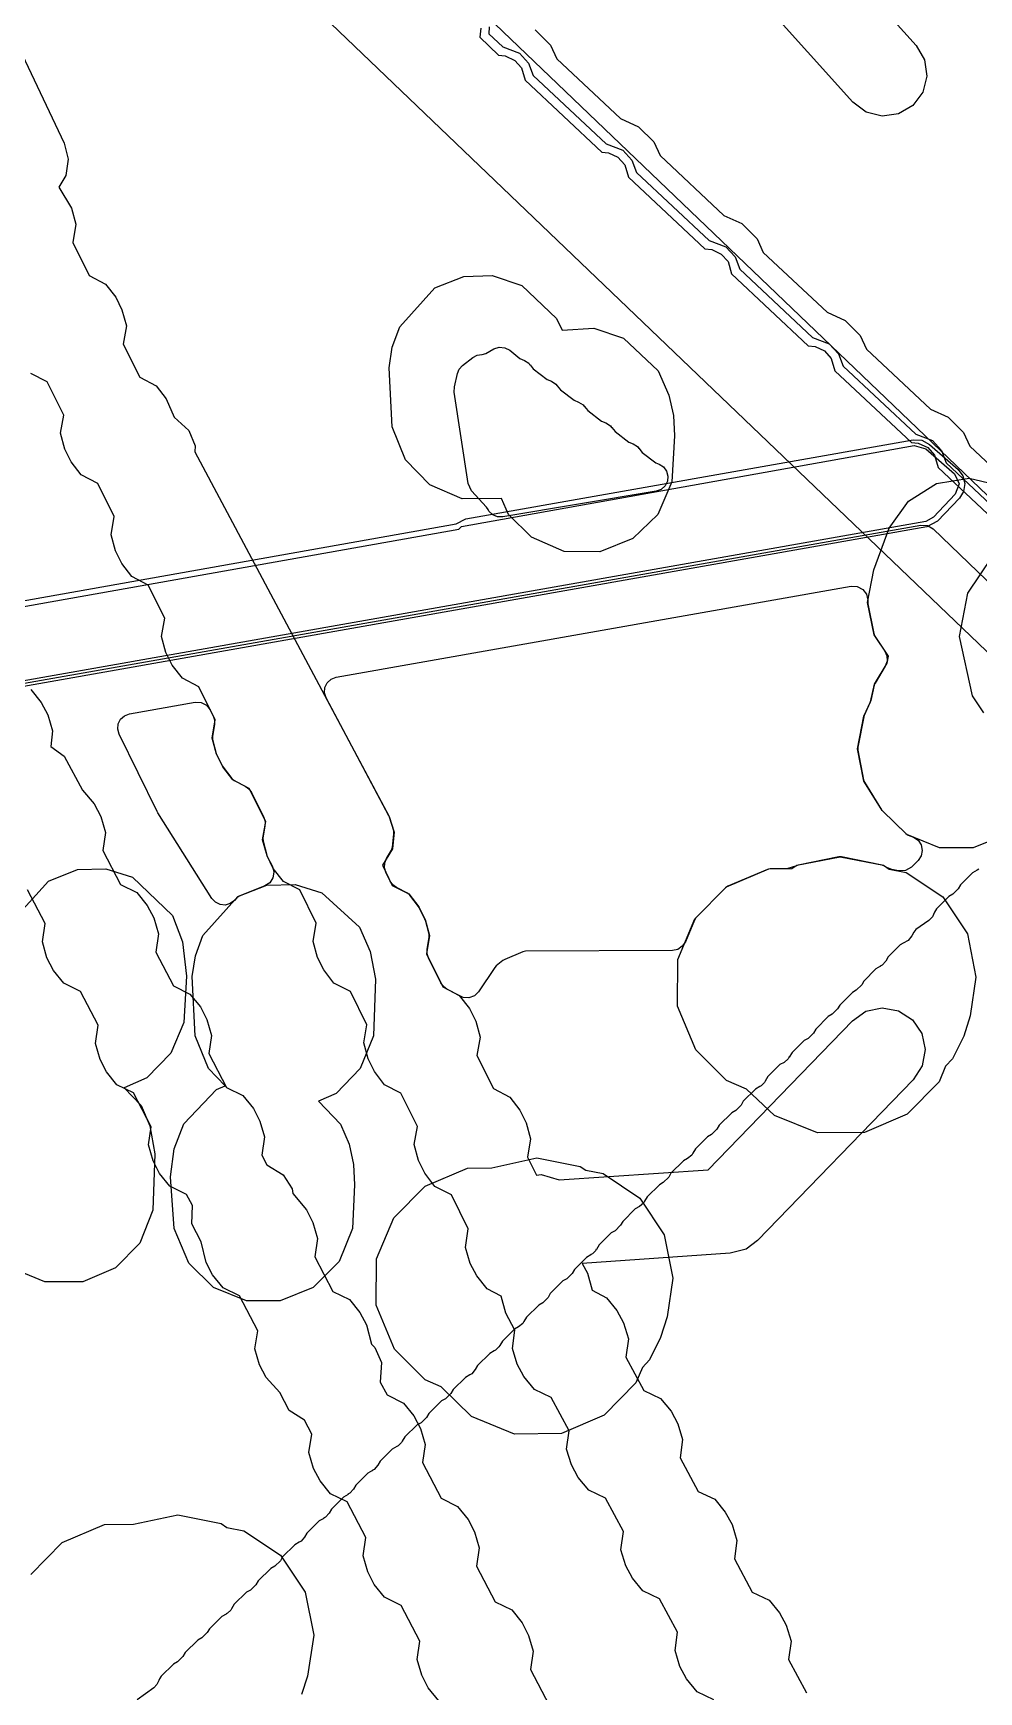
# Model space of a CAD drawing. Header units: metres. Extents: x -2677 to -840, y 169 to 1487.
# Drawn here: x -1723.5 to -1690.1, y 1085.9 to 1144.5 of the extents above; entities that cross this region are included whole.
import ezdxf

# ---------------------------------------------------------------- set-up
doc = ezdxf.new("R2010")
doc.units = ezdxf.units.M
for name, color, linetype in [('AI_GREENING_ALLOWED_ZONE', 4, 'Continuous'), ('AI_GREENING_EXCLUSIONS', 1, 'Continuous'), ('AI_GREENING_LAWN', 82, 'Continuous')]:
    doc.layers.add(name, color=color, linetype=linetype)

msp = doc.modelspace()

# ---------------------------------------------------------------- linework, layer by layer
at = {"layer": 'AI_GREENING_ALLOWED_ZONE'}
for points in [[(-1708.437, 1110.523), (-1708.437, 1110.522), (-1708.872, 1110.748), (-1708.999, 1110.841), (-1709.09, 1110.969), (-1709.527, 1111.848), (-1709.574, 1111.998), (-1709.572, 1112.156), (-1709.498, 1112.585), (-1709.503, 1112.691), (-1709.636, 1113.18), (-1709.653, 1113.225), (-1709.854, 1113.629), (-1709.88, 1113.67), (-1710.189, 1114.071), (-1710.271, 1114.139), (-1710.658, 1114.339), (-1710.784, 1114.433), (-1710.876, 1114.561), (-1711.033, 1114.876), (-1711.081, 1115.037), (-1711.073, 1115.205), (-1711.011, 1115.361), (-1710.827, 1115.659), (-1710.792, 1115.764), (-1710.745, 1116.241), (-1710.754, 1116.337), (-1710.902, 1116.827), (-1710.921, 1116.872), (-1713.143, 1121.04), (-1713.199, 1121.219), (-1713.184, 1121.406), (-1713.102, 1121.574), (-1712.964, 1121.701), (-1712.789, 1121.767), (-1694.585, 1124.985), (-1694.369, 1124.975), (-1694.177, 1124.876), (-1694.046, 1124.704), (-1693.998, 1124.493), (-1693.998, 1124.366), (-1693.788, 1123.314), (-1693.751, 1123.225), (-1693.397, 1122.697), (-1693.324, 1122.525), (-1693.319, 1122.339), (-1693.383, 1122.163), (-1693.743, 1121.558), (-1693.771, 1121.487), (-1693.896, 1120.953), (-1693.928, 1120.861), (-1694.127, 1120.419), (-1694.144, 1120.365), (-1694.356, 1119.293), (-1694.356, 1119.197), (-1694.145, 1118.141), (-1694.113, 1118.059), (-1693.511, 1117.087), (-1693.473, 1117.04), (-1692.656, 1116.242), (-1692.576, 1116.19), (-1692.387, 1116.114), (-1692.223, 1116.006), (-1692.113, 1115.844), (-1692.074, 1115.652), (-1692.112, 1115.459), (-1692.221, 1115.296), (-1692.458, 1115.06), (-1692.667, 1114.935), (-1692.909, 1114.923), (-1693.15, 1114.971), (-1693.33, 1115.046), (-1693.405, 1115.096), (-1693.495, 1115.133), (-1694.929, 1115.418), (-1695.025, 1115.418), (-1696.459, 1115.133), (-1696.549, 1115.096), (-1696.555, 1115.092), (-1696.826, 1115.008), (-1697.452, 1114.999), (-1697.546, 1114.979), (-1698.948, 1114.381), (-1699.027, 1114.327), (-1700.072, 1113.268), (-1700.124, 1113.189), (-1700.446, 1112.421), (-1700.554, 1112.26), (-1700.715, 1112.152), (-1700.905, 1112.114), (-1706.096, 1112.088), (-1706.191, 1112.068), (-1706.83, 1111.798), (-1706.892, 1111.761), (-1707.128, 1111.566), (-1707.176, 1111.513), (-1707.753, 1110.655), (-1707.902, 1110.51), (-1708.097, 1110.438), (-1708.304, 1110.452), (-1708.437, 1110.523)], [(-1720.459, 1119.763), (-1720.508, 1119.94), (-1720.49, 1120.123), (-1720.407, 1120.288), (-1720.269, 1120.411), (-1720.097, 1120.476), (-1717.772, 1120.887), (-1717.559, 1120.878), (-1717.37, 1120.783), (-1717.237, 1120.617), (-1717.133, 1120.409), (-1717.086, 1120.259), (-1717.088, 1120.101), (-1717.162, 1119.673), (-1717.157, 1119.566), (-1717.025, 1119.078), (-1717.007, 1119.032), (-1716.806, 1118.628), (-1716.781, 1118.587), (-1716.471, 1118.186), (-1716.389, 1118.118), (-1716.003, 1117.918), (-1715.876, 1117.824), (-1715.785, 1117.696), (-1715.348, 1116.817), (-1715.301, 1116.667), (-1715.303, 1116.51), (-1715.376, 1116.081), (-1715.371, 1115.974), (-1715.239, 1115.486), (-1715.222, 1115.44), (-1715.043, 1115.081), (-1714.991, 1114.882), (-1715.024, 1114.68), (-1715.135, 1114.507), (-1715.307, 1114.394), (-1716.211, 1114.036), (-1716.303, 1113.972), (-1716.384, 1113.882), (-1716.53, 1113.771), (-1716.706, 1113.719), (-1716.889, 1113.735), (-1717.054, 1113.816), (-1717.179, 1113.95), (-1719.086, 1116.978), (-1719.112, 1117.024), (-1720.459, 1119.763)]]:
    msp.add_lwpolyline(points, close=True, dxfattribs=at)
at = {"layer": 'AI_GREENING_EXCLUSIONS'}
for points in [[(-1696.525, 1148.806), (-1692.293, 1144.096), (-1691.995, 1143.592), (-1691.911, 1143.013), (-1692.056, 1142.446), (-1692.407, 1141.977), (-1692.91, 1141.679), (-1693.489, 1141.595), (-1694.056, 1141.74), (-1694.525, 1142.091), (-1699.233, 1147.331)], [(-1725.792, 1147.801), (-1722.397, 1140.651), (-1722.254, 1140.084), (-1722.339, 1139.504), (-1722.59, 1139.085), (-1722.142, 1138.346), (-1721.989, 1137.781), (-1722.1, 1137.137), (-1721.517, 1135.965), (-1720.937, 1135.665), (-1720.579, 1135.202), (-1720.357, 1134.754), (-1720.203, 1134.189), (-1720.314, 1133.545), (-1719.731, 1132.373), (-1719.151, 1132.073), (-1718.793, 1131.61), (-1718.517, 1130.965), (-1717.992, 1130.496), (-1717.774, 1129.953), (-1717.777, 1129.731), (-1710.909, 1116.85), (-1710.74, 1116.29), (-1710.798, 1115.707), (-1711.156, 1115.125), (-1710.803, 1114.414), (-1710.223, 1114.114), (-1709.865, 1113.651), (-1709.642, 1113.203), (-1709.489, 1112.638), (-1709.6, 1111.995), (-1709.017, 1110.823), (-1708.437, 1110.522), (-1708.079, 1110.059), (-1707.857, 1109.611), (-1707.703, 1109.047), (-1707.814, 1108.403), (-1707.232, 1107.231), (-1706.651, 1106.931), (-1706.294, 1106.467), (-1706.071, 1106.02), (-1705.918, 1105.455), (-1706.029, 1104.811), (-1705.712, 1104.174), (-1705.539, 1104.199), (-1704.903, 1104.003), (-1699.646, 1104.362), (-1694.545, 1109.629), (-1694.064, 1109.962), (-1693.492, 1110.085), (-1692.916, 1109.98), (-1692.424, 1109.663), (-1692.091, 1109.182), (-1691.968, 1108.61), (-1692.073, 1108.034), (-1692.39, 1107.542), (-1697.891, 1101.862), (-1698.302, 1101.562), (-1698.867, 1101.409), (-1704.088, 1101.051), (-1703.904, 1100.705), (-1703.739, 1100.104), (-1703.239, 1099.838), (-1702.867, 1099.387), (-1702.63, 1098.947), (-1702.458, 1098.387), (-1702.548, 1097.74), (-1701.912, 1096.558), (-1701.323, 1096.277), (-1700.95, 1095.826), (-1700.713, 1095.385), (-1700.542, 1094.826), (-1700.632, 1094.179), (-1699.996, 1092.997), (-1699.406, 1092.716), (-1699.034, 1092.264), (-1698.797, 1091.824), (-1698.625, 1091.264), (-1698.715, 1090.617), (-1698.08, 1089.436), (-1697.49, 1089.154), (-1697.117, 1088.703), (-1696.881, 1088.262), (-1696.709, 1087.703), (-1696.799, 1087.056), (-1696.163, 1085.874)], [(-1709.94, 1147.514), (-1686.726, 1125.283), (-1686.329, 1125.058), (-1685.737, 1124.549), (-1685.573, 1124.224), (-1683.576, 1122.229), (-1683.252, 1122.066), (-1682.588, 1121.204), (-1661.976, 1100.272), (-1661.139, 1099.604), (-1660.98, 1099.276), (-1659.018, 1097.26), (-1658.696, 1097.093), (-1658.057, 1096.25), (-1637.782, 1075.224), (-1637.093, 1074.63), (-1636.982, 1074.393), (-1635.973, 1073.347), (-1634.927, 1072.339), (-1634.693, 1072.229), (-1634.098, 1071.54), (-1615.124, 1053.244)], [(-1709.94, 1147.514), (-1686.726, 1125.283), (-1686.329, 1125.058), (-1685.737, 1124.549), (-1685.573, 1124.224), (-1683.576, 1122.229), (-1683.252, 1122.066), (-1682.588, 1121.204), (-1661.976, 1100.272), (-1661.139, 1099.604), (-1660.98, 1099.276), (-1659.018, 1097.26), (-1658.696, 1097.093), (-1658.057, 1096.25), (-1637.782, 1075.224), (-1637.093, 1074.63), (-1636.982, 1074.393), (-1635.973, 1073.347), (-1634.927, 1072.339), (-1634.693, 1072.229), (-1634.098, 1071.54), (-1615.124, 1053.244)], [(-1617.913, 1050.376), (-1636.7, 1068.491), (-1637.625, 1069.175), (-1637.793, 1069.499), (-1639.82, 1071.526), (-1640.142, 1071.693), (-1640.827, 1072.619), (-1660.975, 1093.513), (-1661.745, 1094.156), (-1661.889, 1094.461), (-1662.866, 1095.475), (-1663.859, 1096.483), (-1664.153, 1096.631), (-1664.769, 1097.407), (-1685.514, 1118.475), (-1686.266, 1119.093), (-1686.405, 1119.38), (-1687.394, 1120.384), (-1688.471, 1121.415), (-1688.702, 1121.526), (-1689.257, 1122.168), (-1714.899, 1146.725)], [(-1617.913, 1050.376), (-1636.7, 1068.491), (-1637.625, 1069.175), (-1637.793, 1069.499), (-1639.82, 1071.526), (-1640.142, 1071.693), (-1640.827, 1072.619), (-1660.975, 1093.513), (-1661.745, 1094.156), (-1661.889, 1094.461), (-1662.866, 1095.475), (-1663.859, 1096.483), (-1664.153, 1096.631), (-1664.769, 1097.407), (-1685.514, 1118.475), (-1686.266, 1119.093), (-1686.405, 1119.38), (-1687.394, 1120.384), (-1688.471, 1121.415), (-1688.702, 1121.526), (-1689.257, 1122.168), (-1714.899, 1146.725)], [(-1707.675, 1144.714), (-1707.709, 1144.397), (-1707.052, 1143.751), (-1706.81, 1143.731), (-1706.478, 1143.572), (-1706.235, 1143.304), (-1706.11, 1142.868), (-1703.403, 1140.329), (-1703.161, 1140.309), (-1702.829, 1140.15), (-1702.586, 1139.882), (-1702.461, 1139.446), (-1699.753, 1136.907), (-1699.512, 1136.887), (-1699.18, 1136.728), (-1698.937, 1136.46), (-1698.812, 1136.024), (-1696.104, 1133.485), (-1695.863, 1133.465), (-1695.531, 1133.306), (-1695.288, 1133.038), (-1695.163, 1132.602), (-1692.455, 1130.063), (-1692.214, 1130.043), (-1691.881, 1129.884), (-1691.639, 1129.616), (-1691.513, 1129.18), (-1688.806, 1126.641)], [(-1707.378, 1144.757), (-1707.39, 1144.509), (-1706.9, 1144.045), (-1706.31, 1143.821), (-1705.987, 1143.471), (-1705.82, 1143.035), (-1703.251, 1140.623), (-1702.661, 1140.399), (-1702.337, 1140.049), (-1702.171, 1139.613), (-1699.602, 1137.201), (-1699.012, 1136.977), (-1698.688, 1136.627), (-1698.522, 1136.191), (-1695.953, 1133.779), (-1695.363, 1133.555), (-1695.039, 1133.205), (-1694.873, 1132.769), (-1692.304, 1130.357), (-1691.714, 1130.133), (-1691.39, 1129.783), (-1691.224, 1129.347), (-1688.655, 1126.935)], [(-1705.751, 1144.65), (-1705.211, 1144.11), (-1704.989, 1143.628), (-1702.733, 1141.512), (-1702.102, 1141.228), (-1701.562, 1140.688), (-1701.34, 1140.206), (-1699.084, 1138.09), (-1698.453, 1137.806), (-1697.913, 1137.266), (-1697.691, 1136.784), (-1695.435, 1134.668), (-1694.804, 1134.384), (-1694.264, 1133.844), (-1694.042, 1133.362), (-1691.786, 1131.246), (-1691.155, 1130.962), (-1690.614, 1130.422), (-1690.392, 1129.94), (-1688.137, 1127.824)], [(-1699.441, 1085.634), (-1700.03, 1085.916), (-1700.403, 1086.367), (-1700.64, 1086.807), (-1700.811, 1087.367), (-1700.721, 1088.014), (-1701.357, 1089.196), (-1701.947, 1089.477), (-1702.319, 1089.929), (-1702.556, 1090.369), (-1702.728, 1090.928), (-1702.638, 1091.575), (-1703.274, 1092.757), (-1703.863, 1093.039), (-1704.236, 1093.49), (-1704.473, 1093.93), (-1704.644, 1094.49), (-1704.554, 1095.137), (-1705.19, 1096.319), (-1705.78, 1096.6), (-1706.152, 1097.051), (-1706.389, 1097.492), (-1706.56, 1098.051), (-1706.47, 1098.698), (-1706.788, 1099.289), (-1706.956, 1099.893), (-1707.448, 1100.157), (-1707.818, 1100.61), (-1708.053, 1101.051), (-1708.222, 1101.612), (-1708.119, 1102.277), (-1708.715, 1103.476), (-1709.295, 1103.776), (-1709.653, 1104.239), (-1709.875, 1104.687), (-1710.029, 1105.252), (-1709.918, 1105.895), (-1710.501, 1107.067), (-1711.081, 1107.368), (-1711.438, 1107.831), (-1711.661, 1108.278), (-1711.814, 1108.843), (-1711.704, 1109.487), (-1712.286, 1110.659), (-1712.866, 1110.959), (-1713.224, 1111.423), (-1713.447, 1111.87), (-1713.6, 1112.435), (-1713.489, 1113.079), (-1714.072, 1114.251), (-1714.652, 1114.551), (-1715.01, 1115.014), (-1715.232, 1115.462), (-1715.386, 1116.027), (-1715.275, 1116.671), (-1715.858, 1117.843), (-1716.438, 1118.143), (-1716.796, 1118.606), (-1717.018, 1119.054), (-1717.171, 1119.619), (-1717.061, 1120.262), (-1717.643, 1121.434), (-1718.223, 1121.735), (-1718.581, 1122.198), (-1718.804, 1122.646), (-1718.957, 1123.21), (-1718.846, 1123.854), (-1719.429, 1125.026), (-1720.009, 1125.327), (-1720.367, 1125.79), (-1720.59, 1126.237), (-1720.743, 1126.802), (-1720.632, 1127.446), (-1721.215, 1128.618), (-1721.795, 1128.918), (-1722.153, 1129.381), (-1722.375, 1129.829), (-1722.529, 1130.394), (-1722.418, 1131.038), (-1723, 1132.21), (-1723.581, 1132.51)], [(-1689.111, 1116.208), (-1690.272, 1115.739), (-1691.46, 1115.739), (-1692.621, 1116.208), (-1693.495, 1117.061), (-1694.136, 1118.097), (-1694.366, 1119.245), (-1694.139, 1120.393), (-1693.908, 1120.905), (-1693.762, 1121.525), (-1693.319, 1122.271), (-1693.272, 1122.51), (-1693.778, 1123.266), (-1694.008, 1124.414), (-1693.781, 1125.562), (-1693.245, 1127.044), (-1693.245, 1127.044), (-1692.563, 1127.995), (-1691.568, 1128.612), (-1690.413, 1128.801), (-1689.273, 1128.534)], [(-1689.899, 1120.507), (-1690.302, 1121.109), (-1690.763, 1123.205), (-1690.459, 1124.736), (-1689.591, 1126.033)], [(-1723.577, 1121.337), (-1723.21, 1120.881), (-1722.979, 1120.438), (-1722.814, 1119.876), (-1722.874, 1119.318), (-1722.397, 1118.986), (-1721.747, 1117.773), (-1721.336, 1117.293), (-1721.105, 1116.85), (-1720.94, 1116.288), (-1721.038, 1115.642), (-1720.415, 1114.45), (-1719.829, 1114.161), (-1719.462, 1113.705), (-1719.231, 1113.262), (-1719.066, 1112.7), (-1719.164, 1112.054), (-1718.541, 1110.862), (-1717.955, 1110.573), (-1717.588, 1110.117), (-1717.356, 1109.674), (-1717.192, 1109.112), (-1717.29, 1108.466), (-1716.667, 1107.274), (-1716.081, 1106.985), (-1715.714, 1106.529), (-1715.482, 1106.086), (-1715.318, 1105.524), (-1715.416, 1104.879), (-1715.235, 1104.532), (-1714.661, 1104.178), (-1714.345, 1103.685), (-1714.315, 1103.52), (-1713.84, 1102.941), (-1713.608, 1102.498), (-1713.444, 1101.937), (-1713.542, 1101.291), (-1712.901, 1100.064), (-1712.315, 1099.775), (-1711.948, 1099.319), (-1711.716, 1098.876), (-1711.537, 1098.202), (-1711.419, 1098.084), (-1711.191, 1097.545), (-1711.228, 1096.861), (-1710.991, 1096.407), (-1710.404, 1096.118), (-1710.038, 1095.662), (-1709.806, 1095.219), (-1709.641, 1094.657), (-1709.739, 1094.012), (-1709.08, 1092.75), (-1708.494, 1092.461), (-1708.127, 1092.005), (-1707.896, 1091.562), (-1707.731, 1091.001), (-1707.829, 1090.355), (-1707.17, 1089.093), (-1706.584, 1088.805), (-1706.217, 1088.349), (-1705.986, 1087.905), (-1705.821, 1087.344), (-1705.919, 1086.698), (-1705.26, 1085.436)], [(-1724.196, 1113.195), (-1722.958, 1114.568), (-1721.928, 1114.975), (-1720.934, 1115.002), (-1719.985, 1114.702), (-1718.574, 1113.345), (-1718.213, 1112.416), (-1718.08, 1111.199), (-1718.174, 1109.573), (-1718.627, 1108.489), (-1719.482, 1107.612), (-1720.279, 1107.262), (-1719.679, 1106.629), (-1719.379, 1105.919), (-1719.197, 1104.93), (-1719.262, 1102.938), (-1719.732, 1101.773), (-1720.587, 1100.896), (-1721.738, 1100.398), (-1723.088, 1100.398), (-1724.172, 1100.851)], [(-1709.164, 1085.598), (-1709.531, 1086.053), (-1709.763, 1086.497), (-1709.927, 1087.058), (-1709.829, 1087.704), (-1710.488, 1088.966), (-1711.074, 1089.254), (-1711.441, 1089.71), (-1711.673, 1090.153), (-1711.837, 1090.715), (-1711.739, 1091.361), (-1712.398, 1092.623), (-1712.984, 1092.911), (-1713.351, 1093.367), (-1713.583, 1093.81), (-1713.748, 1094.372), (-1713.65, 1095.018), (-1713.909, 1095.514), (-1714.443, 1095.86), (-1714.784, 1096.492), (-1715.262, 1097.024), (-1715.493, 1097.467), (-1715.658, 1098.029), (-1715.56, 1098.675), (-1716.201, 1099.902), (-1716.787, 1100.19), (-1717.154, 1100.646), (-1717.385, 1101.09), (-1717.562, 1101.81), (-1717.89, 1102.448), (-1717.868, 1103.095), (-1718.075, 1103.49), (-1718.661, 1103.778), (-1719.028, 1104.234), (-1719.259, 1104.677), (-1719.424, 1105.239), (-1719.326, 1105.885), (-1719.949, 1107.077), (-1720.535, 1107.366), (-1720.902, 1107.822), (-1721.133, 1108.265), (-1721.298, 1108.827), (-1721.2, 1109.473), (-1721.823, 1110.665), (-1722.409, 1110.954), (-1722.776, 1111.41), (-1723.008, 1111.853), (-1723.172, 1112.415), (-1723.074, 1113.061), (-1723.697, 1114.253)], [(-1723.581, 1090.059), (-1722.468, 1091.188), (-1720.976, 1091.824), (-1719.945, 1091.836), (-1718.383, 1092.161), (-1716.852, 1091.857), (-1716.653, 1091.723), (-1716.05, 1091.604), (-1714.753, 1090.736), (-1713.885, 1089.439), (-1713.581, 1087.908), (-1713.802, 1086.467), (-1714.014, 1085.812)]]:
    msp.add_lwpolyline(points, dxfattribs=at)
for points in [[(-1708.274, 1135.937), (-1707.28, 1135.964), (-1706.23, 1135.612), (-1705.006, 1134.453), (-1704.804, 1134.032), (-1703.686, 1134.105), (-1702.636, 1133.753), (-1701.412, 1132.594), (-1701.026, 1131.738), (-1700.871, 1131.019), (-1700.832, 1130.302), (-1700.926, 1128.676), (-1701.424, 1127.525), (-1702.301, 1126.67), (-1703.466, 1126.2), (-1704.735, 1126.217), (-1705.886, 1126.715), (-1706.696, 1127.525), (-1706.949, 1128.088), (-1708.329, 1128.076), (-1709.48, 1128.574), (-1710.335, 1129.451), (-1710.805, 1130.616), (-1710.92, 1132.706), (-1710.803, 1133.433), (-1710.542, 1134.157), (-1709.304, 1135.53), (-1708.274, 1135.937)], [(-1690.613, 1128.339), (-1690.761, 1128.102), (-1691.532, 1127.288), (-1691.918, 1127.08), (-1767.811, 1113.668), (-1768.057, 1113.669), (-1768.476, 1113.916), (-1769.71, 1115.165), (-1769.912, 1115.615), (-1769.882, 1115.864), (-1769.579, 1116.254), (-1767.064, 1116.784), (-1708.545, 1127.193), (-1708.209, 1127.368), (-1692.399, 1130.161), (-1692.09, 1130.146), (-1691.817, 1129.998), (-1690.807, 1129.109), (-1690.638, 1128.887), (-1690.57, 1128.616), (-1690.613, 1128.339)], [(-1767.845, 1113.865), (-1768.187, 1113.927), (-1768.321, 1114.042), (-1769.568, 1115.306), (-1769.712, 1115.627), (-1769.608, 1115.964), (-1769.307, 1116.148), (-1767.026, 1116.588), (-1708.457, 1127.005), (-1708.358, 1127.1), (-1692.365, 1129.964), (-1691.949, 1129.847), (-1690.939, 1128.959), (-1690.769, 1128.606), (-1690.906, 1128.24), (-1691.677, 1127.426), (-1691.953, 1127.277), (-1767.845, 1113.865)], [(-1696.508, 1115.124), (-1694.977, 1115.428), (-1693.446, 1115.124), (-1693.247, 1114.99), (-1692.644, 1114.871), (-1691.347, 1114.003), (-1690.479, 1112.706), (-1690.175, 1111.175), (-1690.382, 1109.804), (-1690.608, 1109.079), (-1691.001, 1108.289), (-1691.25, 1108.022), (-1691.479, 1107.473), (-1692.602, 1106.329), (-1694.111, 1105.682), (-1695.772, 1105.666), (-1697.294, 1106.286), (-1698.287, 1107.208), (-1698.993, 1107.516), (-1700.074, 1108.597), (-1700.722, 1110.147), (-1700.71, 1111.789), (-1700.106, 1113.233), (-1698.993, 1114.362), (-1697.501, 1114.998), (-1696.678, 1115.01), (-1696.508, 1115.124)], [(-1717.764, 1111.918), (-1717.503, 1112.642), (-1716.265, 1114.015), (-1715.235, 1114.422), (-1714.241, 1114.449), (-1713.292, 1114.149), (-1711.967, 1112.938), (-1711.581, 1112.082), (-1711.399, 1111.093), (-1711.464, 1109.101), (-1711.934, 1107.936), (-1712.789, 1107.059), (-1713.409, 1106.783), (-1712.629, 1105.979), (-1712.329, 1105.269), (-1712.174, 1104.55), (-1712.135, 1103.833), (-1712.212, 1102.288), (-1712.682, 1101.123), (-1713.604, 1100.201), (-1714.769, 1099.731), (-1715.957, 1099.731), (-1717.122, 1100.201), (-1717.999, 1101.056), (-1718.514, 1102.288), (-1718.642, 1104.107), (-1718.512, 1105.105), (-1718.173, 1105.98), (-1717.013, 1107.202), (-1716.715, 1107.334), (-1717.296, 1107.936), (-1717.766, 1109.101), (-1717.881, 1111.191), (-1717.764, 1111.918)], [(-1705.69, 1104.784), (-1704.159, 1104.48), (-1703.96, 1104.346), (-1703.357, 1104.227), (-1702.06, 1103.359), (-1701.192, 1102.062), (-1700.888, 1100.531), (-1701.095, 1099.16), (-1701.321, 1098.435), (-1701.714, 1097.645), (-1701.963, 1097.378), (-1702.192, 1096.829), (-1703.315, 1095.685), (-1704.824, 1095.038), (-1706.485, 1095.022), (-1708.007, 1095.642), (-1709.073, 1096.688), (-1709.642, 1096.941), (-1710.723, 1098.022), (-1711.371, 1099.572), (-1711.359, 1101.214), (-1710.755, 1102.658), (-1709.642, 1103.787), (-1708.15, 1104.423), (-1707.288, 1104.435), (-1705.69, 1104.784)]]:
    msp.add_lwpolyline(points, close=True, dxfattribs=at)
at = {"layer": 'AI_GREENING_LAWN'}
msp.add_lwpolyline([(-1707.809, 1133.157), (-1707.635, 1133.182), (-1707.629, 1133.182), (-1707.502, 1133.212), (-1707.211, 1133.374), (-1707.023, 1133.434), (-1706.827, 1133.417), (-1706.652, 1133.325), (-1706.298, 1133.036), (-1706.136, 1132.968), (-1705.981, 1132.865), (-1705.939, 1132.805), (-1705.934, 1132.809), (-1705.82, 1132.666), (-1705.334, 1132.295), (-1705.181, 1132.234), (-1705.021, 1132.131), (-1704.977, 1132.068), (-1704.972, 1132.072), (-1704.858, 1131.929), (-1704.372, 1131.558), (-1704.218, 1131.497), (-1704.059, 1131.394), (-1704.014, 1131.331), (-1704.009, 1131.335), (-1703.896, 1131.192), (-1703.41, 1130.821), (-1703.256, 1130.76), (-1703.096, 1130.657), (-1703.052, 1130.594), (-1703.047, 1130.598), (-1702.933, 1130.455), (-1702.447, 1130.084), (-1702.294, 1130.023), (-1702.134, 1129.92), (-1702.09, 1129.857), (-1702.085, 1129.861), (-1701.971, 1129.718), (-1701.485, 1129.347), (-1701.372, 1129.302), (-1701.217, 1129.203), (-1701.108, 1129.055), (-1701.06, 1128.877), (-1701.08, 1128.694), (-1701.165, 1128.53), (-1701.303, 1128.408), (-1701.476, 1128.345), (-1706.903, 1127.439), (-1707.086, 1127.442), (-1707.255, 1127.511), (-1707.388, 1127.636), (-1707.417, 1127.696), (-1707.476, 1127.785), (-1708, 1128.362), (-1708.124, 1128.622), (-1708.616, 1131.845), (-1708.609, 1132.031), (-1708.502, 1132.504), (-1708.438, 1132.659), (-1708.326, 1132.784), (-1707.963, 1133.073), (-1707.809, 1133.157)], close=True, dxfattribs=at)
for points in [[(-1763.041, 1114.65), (-1692.123, 1127.149), (-1691.89, 1127.134), (-1691.689, 1127.016), (-1685.118, 1120.694)], [(-1690.071, 1114.986), (-1690.139, 1114.951), (-1690.135, 1114.946), (-1690.293, 1114.853), (-1690.72, 1114.428), (-1690.8, 1114.288), (-1690.99, 1114.1), (-1691.13, 1114.021), (-1691.575, 1113.581), (-1691.64, 1113.467), (-1691.641, 1113.463), (-1691.714, 1113.302), (-1691.838, 1113.177), (-1692.298, 1112.853), (-1692.376, 1112.763), (-1692.445, 1112.627), (-1692.57, 1112.469), (-1692.748, 1112.374), (-1692.754, 1112.372), (-1692.857, 1112.31), (-1693.284, 1111.884), (-1693.365, 1111.74), (-1693.488, 1111.595), (-1693.556, 1111.56), (-1693.553, 1111.554), (-1693.71, 1111.461), (-1694.136, 1111.034), (-1694.215, 1110.895), (-1694.405, 1110.705), (-1694.545, 1110.627), (-1694.988, 1110.185), (-1695.068, 1110.045), (-1695.257, 1109.856), (-1695.397, 1109.777), (-1695.841, 1109.335), (-1695.92, 1109.195), (-1696.11, 1109.006), (-1696.25, 1108.928), (-1696.677, 1108.503), (-1696.772, 1108.347), (-1696.777, 1108.35), (-1696.813, 1108.282), (-1696.958, 1108.159), (-1697.102, 1108.078), (-1697.53, 1107.654), (-1697.624, 1107.497), (-1697.626, 1107.498), (-1697.651, 1107.449), (-1697.767, 1107.333), (-1697.817, 1107.309), (-1697.815, 1107.307), (-1697.972, 1107.213), (-1698.398, 1106.787), (-1698.477, 1106.647), (-1698.667, 1106.458), (-1698.807, 1106.379), (-1699.25, 1105.937), (-1699.33, 1105.797), (-1699.52, 1105.608), (-1699.659, 1105.53), (-1700.087, 1105.105), (-1700.182, 1104.949), (-1700.187, 1104.952), (-1700.223, 1104.884), (-1700.367, 1104.761), (-1700.512, 1104.68), (-1700.955, 1104.238), (-1701.035, 1104.098), (-1701.225, 1103.909), (-1701.364, 1103.831), (-1701.792, 1103.406), (-1701.886, 1103.25), (-1701.892, 1103.253), (-1701.928, 1103.185), (-1702.072, 1103.062), (-1702.217, 1102.981), (-1702.66, 1102.539), (-1702.74, 1102.399), (-1702.93, 1102.21), (-1703.069, 1102.132), (-1703.497, 1101.707), (-1703.591, 1101.55), (-1703.593, 1101.552), (-1703.618, 1101.502), (-1703.734, 1101.387), (-1703.784, 1101.362), (-1703.782, 1101.36), (-1703.939, 1101.266), (-1704.365, 1100.84), (-1704.444, 1100.701), (-1704.634, 1100.511), (-1704.774, 1100.432), (-1705.219, 1099.989), (-1705.298, 1099.85), (-1705.488, 1099.66), (-1705.628, 1099.582), (-1706.058, 1099.155), (-1706.152, 1098.998), (-1706.158, 1099.002), (-1706.194, 1098.934), (-1706.339, 1098.811), (-1706.483, 1098.73), (-1706.912, 1098.304), (-1707.006, 1098.15), (-1707.008, 1098.151), (-1707.034, 1098.1), (-1707.151, 1097.986), (-1707.201, 1097.962), (-1707.199, 1097.959), (-1707.357, 1097.867), (-1707.789, 1097.441), (-1707.871, 1097.298), (-1707.996, 1097.155), (-1708.064, 1097.12), (-1708.061, 1097.114), (-1708.218, 1097.022), (-1708.65, 1096.596), (-1708.73, 1096.457), (-1708.921, 1096.269), (-1709.062, 1096.192), (-1709.511, 1095.751), (-1709.592, 1095.612), (-1709.783, 1095.424), (-1709.923, 1095.346), (-1710.357, 1094.923), (-1710.452, 1094.767), (-1710.455, 1094.768), (-1710.479, 1094.719), (-1710.596, 1094.604), (-1710.646, 1094.58), (-1710.645, 1094.578), (-1710.803, 1094.485), (-1711.234, 1094.06), (-1711.317, 1093.917), (-1711.441, 1093.773), (-1711.51, 1093.738), (-1711.506, 1093.732), (-1711.664, 1093.64), (-1712.096, 1093.214), (-1712.178, 1093.071), (-1712.303, 1092.928), (-1712.371, 1092.893), (-1712.368, 1092.887), (-1712.525, 1092.795), (-1712.957, 1092.369), (-1713.04, 1092.226), (-1713.164, 1092.082), (-1713.233, 1092.047), (-1713.229, 1092.042), (-1713.387, 1091.949), (-1713.819, 1091.524), (-1713.901, 1091.38), (-1714.026, 1091.237), (-1714.094, 1091.202), (-1714.091, 1091.196), (-1714.248, 1091.104), (-1714.68, 1090.678), (-1714.76, 1090.539), (-1714.951, 1090.352), (-1715.092, 1090.274), (-1715.541, 1089.833), (-1715.622, 1089.694), (-1715.813, 1089.506), (-1715.953, 1089.429), (-1716.387, 1089.005), (-1716.482, 1088.849), (-1716.484, 1088.85), (-1716.509, 1088.801), (-1716.626, 1088.686), (-1716.676, 1088.662), (-1716.675, 1088.66), (-1716.833, 1088.568), (-1717.264, 1088.142), (-1717.344, 1088.003), (-1717.536, 1087.815), (-1717.676, 1087.738), (-1718.126, 1087.297), (-1718.206, 1087.157), (-1718.397, 1086.97), (-1718.538, 1086.892), (-1718.971, 1086.469), (-1719.034, 1086.366), (-1719.051, 1086.312), (-1719.122, 1086.17), (-1719.233, 1086.057), (-1719.825, 1085.624)]]:
    msp.add_lwpolyline(points, dxfattribs=at)

doc.saveas('drawing.dxf')
